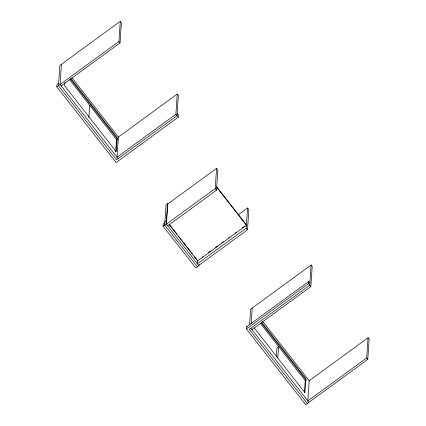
<?xml version="1.0" encoding="UTF-8"?>
<svg xmlns="http://www.w3.org/2000/svg" width="426" height="426" viewBox="0 0 426 426"><rect width="100%" height="100%" fill="white"/><g stroke="black" fill="none" stroke-linecap="round" stroke-linejoin="round"><path stroke-width="0.64" d="M177.152 113.231L178.361 115.057L178.217 117.214L116.117 162.567L56.828 86.845L56.977 84.689L58.612 83.251M61.44 64.294L60.061 84.481L118.124 158.637M64.832 82.564L64.614 85.764L116.25 151.72L117.214 137.641L70.902 78.49M88.864 117.587L89.7 105.339M61.168 85.892L120.031 42.898L118.929 41.487L120.302 21.3L59.821 65.476L58.447 85.663L116.506 159.819L176.987 115.643L178.366 95.456L177.259 94.045L118.396 137.039L117.017 157.226L175.879 114.232L177.259 94.045M120.031 42.898L121.41 22.711L120.302 21.3M115.675 151.832L116.511 139.579L69.236 79.199M199.017 264.615L198.937 265.733L195.806 267.986L163.057 226.163L163.206 224.017L164.825 222.59M198.937 265.733L166.193 223.911L167.572 203.724L166.034 204.842L164.66 225.029L197.403 266.852M167.785 203.995L166.406 224.182L215.205 188.537L216.584 168.35L167.785 203.995L167.572 203.724M197.643 260.435L197.414 263.785L246.217 228.144L247.591 207.957L238.475 214.613M167.695 225.823L216.493 190.182L217.867 169.995L216.584 168.35M198.702 265.43L247.501 229.784L248.875 209.597L247.591 207.957M368.064 337.743L366.685 357.931L307.822 400.925L309.201 380.737L368.064 337.743L369.172 339.155L367.792 359.342L305.698 404.7L246.409 328.973L246.553 326.822L308.653 281.464L309.899 282.773M249.561 324.804L250.626 309.175L311.108 264.999L312.215 266.41L310.836 286.597L251.974 329.596M251.18 323.627L252.245 307.998M276.368 356.807L276.98 347.781L278.599 346.599L277.805 358.207M310.836 286.597L308.504 283.62L308.653 281.464M311.108 264.999L309.734 285.186L249.253 329.362L307.311 403.518M304.366 392.836L305.202 380.583L260.35 323.297M56.828 86.845L118.929 41.487M116.511 139.579L117.32 138.988M164.889 221.68L166.422 220.556M166.193 223.911L163.057 226.163M201.935 257.304L203.005 256.516M208.367 252.602L211.051 250.642M215.343 247.511L217.484 245.94M221.776 242.809L223.384 241.633M228.746 237.719L229.822 236.936M235.184 233.017L236.254 232.234M242.154 227.926L244.3 226.36M246.409 328.973L308.504 283.62M305.202 380.583L306.012 379.992M247.266 326.88L246.553 326.822M175.879 114.232L178.217 117.214M366.685 357.931L367.792 359.342M216.722 186.828L246.441 224.79M216.685 187.339L246.409 225.301L197.611 260.946L169.111 224.545M215.205 188.537L216.493 190.182M246.217 228.144L247.501 229.784M72.069 77.873L118.684 137.406M262.874 321.571L309.489 381.11M261.644 322.109L305.905 378.639L304.947 392.724L254.125 327.818M70.455 79.055L117.475 139.11M261.26 322.754L306.235 380.2M250.866 328.185L308.93 402.341M169.553 224.555L172.402 228.192M173.382 229.444L177.067 234.151M178.915 236.515L181.359 239.636M182.174 240.674L182.988 241.712M183.611 242.516L186.071 245.653M186.886 246.697L187.706 247.74M187.871 247.953L190.72 251.596M191.535 252.634L192.35 253.678M194.256 256.106L196.711 259.242M197.195 259.865L197.983 260.872"/></g></svg>
